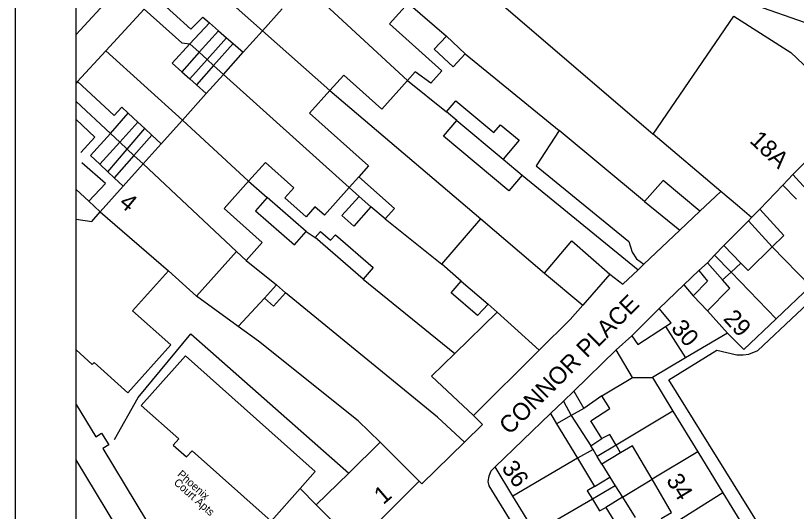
# Model space of a CAD drawing. Extents: x 313394 to 313988, y 234637 to 235057.
# Drawn here: x 313393.6 to 313484, y 234841.2 to 234898.7 of the extents above; entities that cross this region are included whole.
import ezdxf

# ---------------------------------------------------------------- set-up
doc = ezdxf.new("R2010")
doc.units = 0
for name, color, linetype in [('OSi_BASEMAP', 7, 'Continuous'), ('SMO_PAPER_MARGINS', 7, 'Continuous'), ('SMO_TITLE', 7, 'Continuous')]:
    doc.layers.add(name, color=color, linetype=linetype)

msp = doc.modelspace()

# ---------------------------------------------------------------- linework, layer by layer
at = {"layer": 'OSi_BASEMAP'}
for points in [[(313400.607, 234896.485), (313496.095, 235000)], [(313413.399, 234904.757), (313422.18, 234896.915)], [(313479.056, 234903.992), (313477.814, 234900.358), (313486.407, 234897.367), (313487.771, 234900.883)], [(313426.964, 234902.261), (313438.969, 234891.167)], [(313448.174, 234901.453), (313467.392, 234884.925)], [(313409.788, 234900.829), (313413.889, 234897.109), (313415.255, 234898.503), (313416.03, 234897.827)], [(313439.038, 234900.123), (313436.879, 234897.71), (313442.946, 234892.281), (313441.669, 234890.854), (313439.837, 234892.137), (313438.969, 234891.167)], [(313439.038, 234900.123), (313443.451, 234896.285)], [(313408.467, 234899.392), (313404.051, 234894.59)], [(313408.467, 234899.392), (313412.846, 234895.497), (313413.786, 234895.405)], [(313422.18, 234896.915), (313424.454, 234899.456)], [(313467.392, 234884.925), (313476.732, 234898.586), (313483.298, 234894.394), (313490.572, 234887.508)], [(313413.786, 234895.405), (313416.03, 234897.827)], [(313416.03, 234897.827), (313417.087, 234896.906)], [(313417.087, 234896.906), (313414.852, 234894.424)], [(313417.087, 234896.906), (313418.006, 234896.104)], [(313419.943, 234894.415), (313422.18, 234896.915)], [(313422.18, 234896.915), (313429.964, 234889.982)], [(313415.763, 234893.586), (313418.006, 234896.104)], [(313418.006, 234896.104), (313418.782, 234895.427)], [(313443.451, 234896.285), (313442.034, 234894.77), (313444.226, 234892.721), (313445.643, 234894.236)], [(313445.643, 234894.236), (313443.451, 234896.285)], [(313412.824, 234892.172), (313411.71, 234893.165), (313413.786, 234895.405)], [(313413.786, 234895.405), (313414.852, 234894.424)], [(313418.782, 234895.427), (313416.518, 234892.891)], [(313418.782, 234895.427), (313419.943, 234894.415)], [(313404.051, 234894.59), (313400.765, 234891.016)], [(313404.051, 234894.59), (313412.916, 234886.563)], [(313414.852, 234894.424), (313412.824, 234892.172)], [(313414.852, 234894.424), (313415.763, 234893.586)], [(313417.648, 234891.851), (313419.943, 234894.415)], [(313445.643, 234894.236), (313456.504, 234885.371)], [(313413.76, 234891.337), (313415.763, 234893.586)], [(313416.518, 234892.891), (313414.523, 234890.656)], [(313415.763, 234893.586), (313416.518, 234892.891)], [(313416.518, 234892.891), (313417.648, 234891.851)], [(313412.824, 234892.172), (313413.76, 234891.337)], [(313413.76, 234891.337), (313414.523, 234890.656)], [(313415.666, 234889.636), (313417.648, 234891.851)], [(313417.648, 234891.851), (313432.216, 234878.762)], [(313438.969, 234891.167), (313435.989, 234887.836), (313431.577, 234891.784), (313429.964, 234889.982)], [(313438.969, 234891.167), (313443.461, 234887.52)], [(313400.765, 234891.016), (313400.607, 234890.844)], [(313400.765, 234891.016), (313405.012, 234887.093), (313405.902, 234888.043), (313406.65, 234887.35)], [(313414.523, 234890.656), (313415.666, 234889.636)], [(313412.916, 234886.563), (313415.666, 234889.636)], [(313429.964, 234889.982), (313427.626, 234887.369), (313434.451, 234881.261), (313433.318, 234879.995)], [(313429.964, 234889.982), (313447.429, 234875.113)], [(313400.607, 234888.731), (313404.575, 234885.03)], [(313443.461, 234887.52), (313444.538, 234888.805), (313448.943, 234885.113), (313449.714, 234886.032), (313451.869, 234884.226), (313450.021, 234882.022)], [(313444.65, 234886.524), (313443.461, 234887.52)], [(313400.607, 234886.646), (313402.777, 234884.569), (313401.135, 234882.811)], [(313404.575, 234885.03), (313406.65, 234887.35)], [(313406.65, 234887.35), (313407.759, 234886.323)], [(313410.461, 234883.82), (313412.916, 234886.563)], [(313412.916, 234886.563), (313420.568, 234879.482)], [(313452.214, 234880.183), (313450.684, 234878.358), (313443.12, 234884.696), (313444.65, 234886.524)], [(313444.65, 234886.524), (313450.021, 234882.022)], [(313444.65, 234886.524), (313450.021, 234882.022)], [(313407.759, 234886.323), (313405.672, 234884.006)], [(313407.759, 234886.323), (313408.567, 234885.574)], [(313404.575, 234885.03), (313402.279, 234882.463), (313403.365, 234881.445)], [(313404.575, 234885.03), (313405.672, 234884.006)], [(313406.532, 234883.203), (313408.567, 234885.574)], [(313409.376, 234884.825), (313407.305, 234882.482)], [(313408.567, 234885.574), (313409.376, 234884.825)], [(313409.376, 234884.825), (313410.461, 234883.82)], [(313456.504, 234885.371), (313453.846, 234881.282), (313464.561, 234872.492), (313464.954, 234871.275), (313465.462, 234870.5), (313466.309, 234869.869)], [(313466.373, 234877.152), (313456.504, 234885.371)], [(313475.212, 234878.3), (313467.392, 234884.925)], [(313405.672, 234884.006), (313403.365, 234881.445)], [(313405.672, 234884.006), (313406.532, 234883.203)], [(313408.373, 234881.486), (313410.461, 234883.82)], [(313404.284, 234880.583), (313406.532, 234883.203)], [(313406.532, 234883.203), (313407.305, 234882.482)], [(313486.498, 234883.281), (313483.54, 234880.246)], [(313407.305, 234882.482), (313405.018, 234879.895)], [(313407.305, 234882.482), (313408.373, 234881.486)], [(313450.021, 234882.022), (313452.214, 234880.183)], [(313402.061, 234877.184), (313404.014, 234879.22), (313401.288, 234881.632)], [(313403.365, 234881.445), (313404.284, 234880.583)], [(313406.069, 234878.91), (313408.373, 234881.486)], [(313408.373, 234881.486), (313419.165, 234871.326)], [(313432.216, 234878.762), (313429.338, 234875.546), (313428.249, 234876.521), (313427.217, 234875.367), (313424.754, 234877.572), (313425.786, 234878.725), (313422.512, 234881.655), (313420.568, 234879.482)], [(313449.11, 234846.403), (313448.615, 234845.917), (313448.361, 234845.314), (313448.248, 234844.693), (313448.353, 234844.194), (313459.22, 234826.583), (313459.643, 234826.267), (313460.285, 234826.094), (313460.885, 234826.14), (313461.942, 234826.491), (313479.573, 234837.339), (313480.009, 234837.723), (313480.024, 234838.264), (313480.019, 234838.744), (313479.547, 234839.859), (313469.21, 234856.496), (313474.736, 234859.914), (313477.082, 234859.359), (313477.802, 234859.366), (313478.442, 234859.473), (313479.498, 234859.864), (313502.062, 234881.126)], [(313404.284, 234880.583), (313405.018, 234879.895)], [(313452.214, 234880.183), (313465.642, 234869.238)], [(313483.54, 234880.246), (313482.393, 234879.045)], [(313483.54, 234880.246), (313482.393, 234879.045)], [(313483.54, 234880.246), (313485.139, 234878.525)], [(313405.018, 234879.895), (313406.069, 234878.91)], [(313420.568, 234879.482), (313417.736, 234876.316), (313422.148, 234872.369), (313420.303, 234870.308)], [(313420.568, 234879.482), (313422.712, 234877.602)], [(313433.318, 234879.995), (313432.216, 234878.762)], [(313433.318, 234879.995), (313432.216, 234878.762)], [(313433.318, 234879.995), (313437.432, 234876.313), (313436.375, 234875.14)], [(313472.767, 234875.998), (313468.529, 234879.555), (313466.373, 234877.152)], [(313402.061, 234877.184), (313400.607, 234878.533)], [(313403.406, 234875.935), (313406.069, 234878.91)], [(313433.366, 234877.733), (313432.216, 234878.762)], [(313482.393, 234879.045), (313479.726, 234876.251)], [(313482.393, 234879.045), (313479.726, 234876.251)], [(313482.393, 234879.045), (313483.963, 234877.39)], [(313482.393, 234879.045), (313483.963, 234877.39)], [(313422.712, 234877.602), (313421.366, 234876.047), (313425.893, 234872.125), (313427.239, 234873.678)], [(313427.239, 234873.678), (313422.712, 234877.602)], [(313434.723, 234876.518), (313432.729, 234874.289), (313431.372, 234875.504), (313433.366, 234877.733)], [(313433.366, 234877.733), (313434.723, 234876.518)], [(313433.366, 234877.733), (313434.723, 234876.518)], [(313472.767, 234875.998), (313475.212, 234878.3)], [(313472.767, 234875.998), (313475.212, 234878.3)], [(313477.142, 234876.665), (313475.212, 234878.3)], [(313477.142, 234876.665), (313475.212, 234878.3)], [(313403.406, 234875.935), (313402.061, 234877.184)], [(313466.373, 234877.152), (313470.469, 234873.817)], [(313466.373, 234877.152), (313470.469, 234873.817)], [(313478.776, 234875.281), (313477.142, 234876.665)], [(313478.776, 234875.281), (313477.142, 234876.665)], [(313400.607, 234875.101), (313402.424, 234874.838), (313403.406, 234875.935)], [(313403.406, 234875.935), (313411.283, 234869.107)], [(313436.375, 234875.14), (313434.723, 234876.518)], [(313470.469, 234873.817), (313472.767, 234875.998)], [(313470.469, 234873.817), (313472.767, 234875.998)], [(313479.726, 234876.251), (313478.776, 234875.281)], [(313481.167, 234871.874), (313482.499, 234873.179), (313479.726, 234876.251)], [(313436.375, 234875.14), (313442.922, 234869.885)], [(313442.922, 234869.885), (313447.429, 234875.113)], [(313447.429, 234875.113), (313454.817, 234868.829)], [(313478.398, 234874.9), (313475.569, 234872.047)], [(313478.398, 234874.9), (313475.569, 234872.047)], [(313478.776, 234875.281), (313478.398, 234874.9)], [(313478.776, 234875.281), (313478.398, 234874.9)], [(313478.398, 234874.9), (313481.167, 234871.874)], [(313427.239, 234873.678), (313428.27, 234872.965)], [(313428.27, 234872.965), (313428.884, 234873.669), (313430.059, 234872.646), (313430.617, 234873.285), (313434.978, 234869.486), (313433.807, 234868.142)], [(313433.807, 234868.142), (313428.27, 234872.965)], [(313466.309, 234869.869), (313470.469, 234873.817)], [(313466.309, 234869.869), (313470.469, 234873.817)], [(313454.817, 234868.829), (313457.959, 234872.583), (313462.36, 234868.708)], [(313474.49, 234870.906), (313475.569, 234872.047)], [(313474.49, 234870.906), (313475.569, 234872.047)], [(313475.569, 234872.047), (313477.526, 234869.999)], [(313419.165, 234871.326), (313414.557, 234866.177)], [(313420.303, 234870.308), (313419.165, 234871.326)], [(313477.526, 234869.999), (313478.36, 234869.125), (313481.167, 234871.874)], [(313481.167, 234871.874), (313485.576, 234867.334)], [(313481.167, 234871.874), (313485.576, 234867.334)], [(313420.303, 234870.308), (313423.796, 234867.489)], [(313473.658, 234870.023), (313474.49, 234870.906)], [(313473.658, 234870.023), (313474.49, 234870.906)], [(313474.49, 234870.906), (313476.417, 234868.947)], [(313474.49, 234870.906), (313476.417, 234868.947)], [(313445.176, 234867.904), (313442.922, 234869.885)], [(313465.642, 234869.238), (313466.309, 234869.869)], [(313465.642, 234869.238), (313466.309, 234869.869)], [(313473.658, 234870.023), (313472.659, 234869.125)], [(313473.658, 234870.023), (313472.659, 234869.125)], [(313475.398, 234868.05), (313473.658, 234870.023)], [(313477.526, 234869.999), (313476.417, 234868.947)], [(313411.283, 234869.107), (313407.144, 234864.482), (313411.557, 234860.534), (313406.595, 234854.989), (313402.68, 234858.492), (313402.48, 234858.266), (313400.607, 234859.944)], [(313414.557, 234866.177), (313411.283, 234869.107)], [(313454.817, 234868.829), (313459.231, 234865.139)], [(313454.817, 234868.829), (313459.231, 234865.139)], [(313462.36, 234868.708), (313459.231, 234865.139)], [(313462.36, 234868.708), (313459.231, 234865.139)], [(313462.36, 234868.708), (313463.873, 234867.563), (313465.642, 234869.238)], [(313462.36, 234868.708), (313463.873, 234867.563), (313465.642, 234869.238)], [(313470.918, 234867.467), (313472.659, 234869.125)], [(313472.659, 234869.125), (313473.658, 234867.906), (313472.009, 234866.228)], [(313476.417, 234868.947), (313475.398, 234868.05)], [(313476.417, 234868.947), (313481.604, 234863.564)], [(313433.807, 234868.142), (313444.438, 234859.529)], [(313448.292, 234865.259), (313447.046, 234863.946), (313444.017, 234866.575), (313445.176, 234867.904)], [(313445.176, 234867.904), (313448.292, 234865.259)], [(313445.176, 234867.904), (313448.292, 234865.259)], [(313473.658, 234864.465), (313476.241, 234867.092), (313475.398, 234868.05)], [(313423.796, 234867.489), (313422.408, 234865.949)], [(313424.832, 234866.554), (313423.796, 234867.489)], [(313468.064, 234864.726), (313470.918, 234867.467)], [(313470.918, 234867.467), (313472.009, 234866.228)], [(313470.918, 234867.467), (313472.009, 234866.228)], [(313485.576, 234867.334), (313481.604, 234863.564)], [(313419.351, 234862.676), (313414.557, 234866.177)], [(313422.408, 234865.949), (313419.351, 234862.676)], [(313422.408, 234865.949), (313423.444, 234865.014), (313424.832, 234866.554)], [(313445.541, 234849.256), (313442.408, 234852.174), (313424.832, 234866.554)], [(313472.009, 234866.228), (313473.658, 234864.465)], [(313449.334, 234864.313), (313448.292, 234865.259)], [(313459.231, 234865.139), (313457.774, 234863.478), (313454.191, 234859.917)], [(313459.231, 234865.139), (313457.774, 234863.478), (313454.191, 234859.917)], [(313444.438, 234859.529), (313449.334, 234864.313)], [(313449.334, 234864.313), (313454.191, 234859.917)], [(313449.334, 234864.313), (313454.191, 234859.917)], [(313468.064, 234864.726), (313464.896, 234861.592)], [(313468.801, 234862.641), (313469.481, 234863.08), (313468.064, 234864.726)], [(313473.658, 234864.465), (313475.976, 234861.888)], [(313473.658, 234864.465), (313475.976, 234861.888)], [(313481.604, 234863.564), (313477.856, 234860.007), (313475.976, 234861.888)], [(313435.798, 234849.248), (313433.25, 234851.738), (313421.71, 234860.96), (313419.351, 234862.676)], [(313464.896, 234861.592), (313465.606, 234860.579), (313468.801, 234862.641)], [(313468.801, 234862.641), (313471.141, 234859.021)], [(313405.044, 234849.583), (313407.774, 234854.432), (313413.879, 234861.798), (313432.15, 234845.691)], [(313463.112, 234859.953), (313464.896, 234861.592)], [(313475.976, 234861.888), (313471.141, 234859.021)], [(313446.587, 234852.356), (313441.718, 234856.908), (313444.438, 234859.529)], [(313454.191, 234859.917), (313446.587, 234852.356)], [(313454.191, 234859.917), (313446.587, 234852.356)], [(313463.112, 234859.953), (313458.201, 234855.16)], [(313464.987, 234856.752), (313463.112, 234859.953)], [(313426.528, 234843.904), (313428.282, 234845.872), (313413.27, 234859.251), (313408.149, 234853.502), (313412.489, 234849.635), (313411.85, 234848.918), (313413.39, 234847.546), (313414.029, 234848.263), (313423.161, 234840.125), (313426.528, 234843.904)], [(313471.141, 234859.021), (313467.287, 234856.736)], [(313461.432, 234854.614), (313464.987, 234856.752)], [(313464.987, 234856.752), (313467.287, 234856.736)], [(313464.987, 234856.752), (313467.287, 234856.736)], [(313467.287, 234856.736), (313469.653, 234852.87)], [(313456.997, 234854.001), (313458.201, 234855.16)], [(313458.201, 234855.16), (313459.341, 234853.162)], [(313455.52, 234852.577), (313456.997, 234854.001)], [(313456.997, 234854.001), (313457.9, 234852.343)], [(313456.997, 234854.001), (313457.9, 234852.343)], [(313461.432, 234854.614), (313459.341, 234853.162)], [(313461.432, 234849.673), (313460.164, 234851.72), (313462.359, 234853.162), (313461.432, 234854.614)], [(313400.607, 234853.618), (313402.88, 234849.88), (313403.536, 234850.287), (313404.39, 234848.954), (313403.714, 234848.548), (313418.984, 234823.201)], [(313400.607, 234853.618), (313402.88, 234849.88), (313403.536, 234850.287), (313404.39, 234848.954), (313403.714, 234848.548), (313418.984, 234823.201)], [(313459.341, 234853.162), (313457.9, 234852.343)], [(313445.541, 234849.256), (313447.626, 234851.295), (313446.587, 234852.356)], [(313445.541, 234849.256), (313447.626, 234851.295), (313446.587, 234852.356)], [(313449.11, 234846.403), (313455.52, 234852.577)], [(313455.52, 234852.577), (313456.2, 234851.378)], [(313457.9, 234852.343), (313456.2, 234851.378)], [(313457.9, 234852.343), (313460.164, 234848.842)], [(313469.653, 234852.87), (313463.095, 234848.914)], [(313469.653, 234852.87), (313472.548, 234848.138)], [(313456.2, 234851.378), (313458.611, 234847.397)], [(313460.164, 234848.842), (313461.432, 234849.673)], [(313463.095, 234848.914), (313462.374, 234850.162), (313461.432, 234849.673)], [(313435.798, 234849.248), (313432.15, 234845.691)], [(313440.318, 234844.742), (313435.798, 234849.248)], [(313440.318, 234844.742), (313440.604, 234844.427), (313445.541, 234849.256)], [(313440.318, 234844.742), (313440.604, 234844.427), (313445.541, 234849.256)], [(313460.429, 234848.4), (313460.164, 234848.842)], [(313463.095, 234848.914), (313460.912, 234847.597)], [(313463.095, 234848.914), (313460.912, 234847.597)], [(313463.609, 234848.024), (313463.095, 234848.914)], [(313467.249, 234844.96), (313464.987, 234848.842), (313463.609, 234848.024)], [(313460.429, 234848.4), (313458.611, 234847.397)], [(313460.912, 234847.597), (313460.429, 234848.4)], [(313463.609, 234848.024), (313461.432, 234846.731)], [(313472.548, 234848.138), (313467.249, 234844.96)], [(313472.548, 234848.138), (313475.461, 234843.377)], [(313418.984, 234823.201), (313418.349, 234822.734), (313417.253, 234822.282), (313415.856, 234821.968), (313400.607, 234847.227)], [(313458.611, 234847.397), (313451.16, 234843.025)], [(313458.611, 234847.397), (313460.597, 234844.122)], [(313461.432, 234846.731), (313460.912, 234847.597)], [(313451.16, 234843.025), (313449.11, 234846.403)], [(313451.16, 234843.025), (313449.11, 234846.403)], [(313461.432, 234846.731), (313462.359, 234845.221)], [(313432.15, 234845.691), (313428.376, 234841.999)], [(313460.597, 234844.122), (313462.359, 234845.221)], [(313462.359, 234845.221), (313463.001, 234844.207)], [(313463.831, 234842.896), (313467.249, 234844.96)], [(313468.298, 234840.421), (313469.491, 234841.114), (313467.249, 234844.96)], [(313435.326, 234839.751), (313440.318, 234844.742)], [(313435.326, 234839.751), (313440.318, 234844.742)], [(313460.597, 234844.122), (313459.759, 234843.608), (313460.351, 234842.653)], [(313463.001, 234844.207), (313460.351, 234842.653)], [(313463.001, 234844.207), (313463.831, 234842.896)], [(313426.528, 234843.904), (313428.376, 234841.999)], [(313475.461, 234843.377), (313469.099, 234839.368)], [(313475.461, 234843.377), (313478.441, 234838.507), (313473.232, 234835.357)], [(313453.739, 234838.782), (313451.16, 234843.025)], [(313460.351, 234842.653), (313453.739, 234838.782)], [(313460.351, 234842.653), (313461.187, 234841.307), (313461.903, 234841.695)], [(313463.831, 234842.896), (313461.903, 234841.695)], [(313463.831, 234842.896), (313465.296, 234840.55)], [(313428.376, 234841.999), (313430.066, 234840.307)], [(313461.903, 234841.695), (313463.328, 234839.393)]]:
    msp.add_lwpolyline(points, dxfattribs=at)
at = {"layer": 'SMO_PAPER_MARGINS'}
msp.add_lwpolyline([(313393.607, 235057.259), (313987.607, 235057.259), (313987.607, 234637.259), (313393.607, 234637.259)], close=True, dxfattribs=at)
at = {"layer": 'SMO_TITLE'}
msp.add_lwpolyline([(313400.607, 235050.259), (313980.607, 235050.259), (313980.607, 234644.259), (313400.607, 234644.259)], close=True, dxfattribs=at)

# ---------------------------------------------------------------- texts
at = {"layer": 'OSi_BASEMAP'}
for s, height, rotation, p in [('18A ', 2, 316.56961, (313478.441, 234884.076)), ('4 ', 2, 320.2349, (313405.46, 234876.775)), ('CONNOR PLACE', 2, 44.81849, (313450.756, 234850.026)), ('29', 2, 312.48601, (313475.399, 234863.502)), ('30', 2, 310.89741, (313469.368, 234862.399)), ('36', 2, 305.2236, (313449.771, 234846.269)), ('Phoenix ', 0.9091, 318.29412, (313412.254, 234845.438)), (' Court Apts ', 0.90909, 318.29412, (313411.588, 234844.692)), ('34', 2, 301.46621, (313468.832, 234844.868)), ('1 ', 2, 40.60338, (313436.152, 234841.965))]:
    msp.add_text(s, height=height, rotation=rotation, dxfattribs=at).set_placement(p)

doc.saveas('drawing.dxf')
